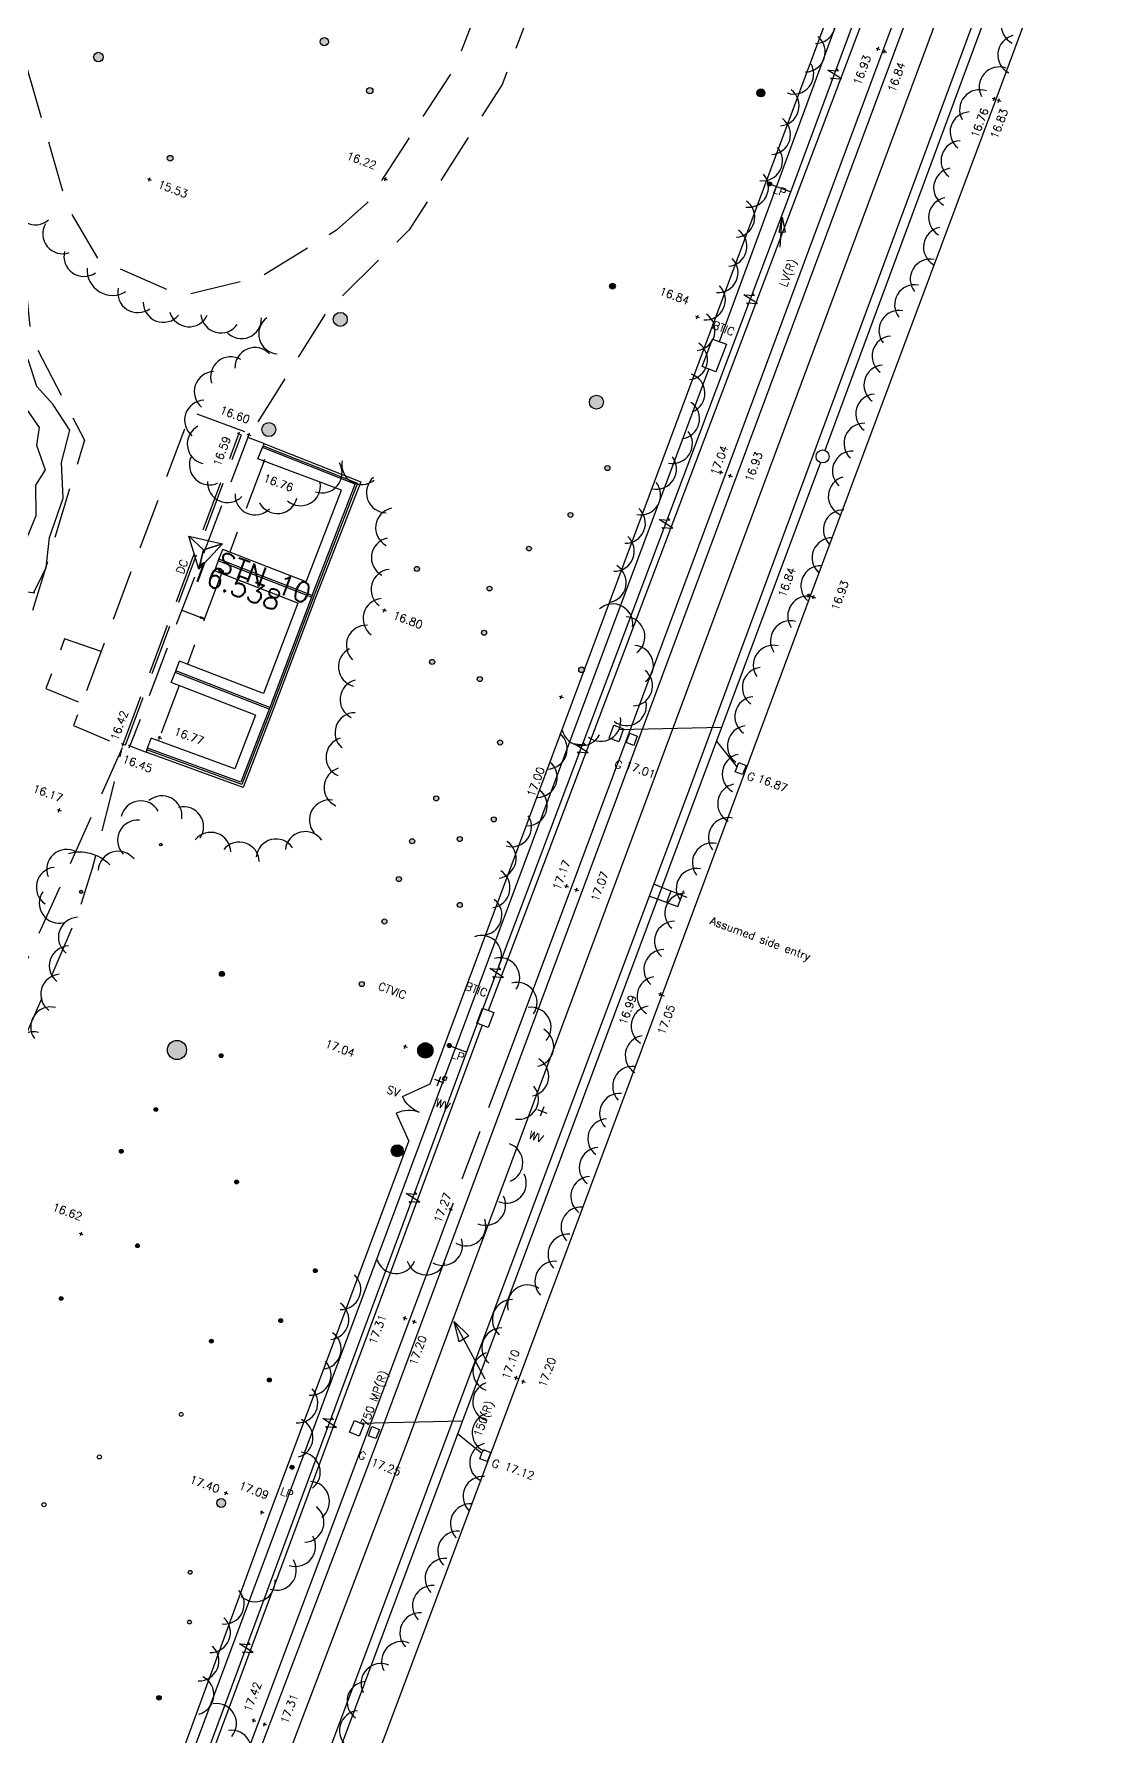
# Model space of a CAD drawing. Header units: millimetres. Extents: x 521005098 to 522149999836, y 174611071 to 175300000107.
# Drawn here: x 521470416 to 521523933, y 174697745 to 174782882 of the extents above; entities that cross this region are included whole.
import ezdxf

# ---------------------------------------------------------------- set-up
doc = ezdxf.new("R2010")
doc.units = ezdxf.units.MM
doc.header["$LTSCALE"] = 200
doc.linetypes.add('survey-A$0$DASHED', pattern=[19.05, 12.7, -6.35])
for name, color, linetype in [('0-35TEXT', 3, 'Continuous'), ('survey-A$0$BOUNDARY', 8, 'Continuous'), ('survey-A$0$BT', 8, 'Continuous'), ('survey-A$0$CATV', 8, 'Continuous'), ('survey-A$0$CONTROL', 8, 'Continuous'), ('survey-A$0$DETAIL', 8, 'Continuous'), ('survey-A$0$ELEC', 8, 'Continuous'), ('survey-A$0$FOUL', 8, 'Continuous'), ('survey-A$0$GAS', 8, 'Continuous'), ('survey-A$0$LEVEL', 8, 'Continuous'), ('survey-A$0$ROAD', 8, 'Continuous'), ('survey-A$0$SERVICE', 8, 'Continuous'), ('survey-A$0$STORM', 8, 'Continuous'), ('survey-A$0$TEXT_SERVICE', 8, 'Continuous'), ('survey-A$0$VEGETATION', 8, 'Continuous')]:
    doc.layers.add(name, color=color, linetype=linetype)
doc.styles.add('survey-A$0$ROMANS', font='Romans.shx')

# ---------------------------------------------------------------- blocks, each defined once
blk = doc.blocks.new('survey-A')
at = {"layer": 'survey-A$0$SERVICE', "linetype": 'Continuous'}
h = blk.add_hatch(color=256, dxfattribs=at)
edge = h.paths.add_edge_path()
edge.add_arc((521507211, 174775390), 100, -20.42304, 339.57696)
h = blk.add_hatch(color=256, dxfattribs=at)
edge = h.paths.add_edge_path()
edge.add_arc((521491188, 174732314), 100, -20.42304, 339.57696)
h = blk.add_hatch(color=256, dxfattribs=at)
edge = h.paths.add_edge_path()
edge.add_arc((521483324, 174711230), 100, -20.42304, 339.57696)
at = {"layer": 'survey-A$0$VEGETATION', "linetype": 'Continuous'}
h = blk.add_hatch(color=256, dxfattribs=at)
edge = h.paths.add_edge_path()
edge.add_arc((521477223, 174776672), 143, -20.42304, 339.57696)
edge = h.paths.add_edge_path()
edge.add_arc((521472181, 174790290), 525, -20.42304, 339.57696)
edge = h.paths.add_edge_path()
edge.add_arc((521473186, 174797619), 191, -20.42304, 339.57696)
h = blk.add_hatch(color=256, dxfattribs=at)
edge = h.paths.add_edge_path()
edge.add_arc((521473636, 174781731), 239, -20.42304, 339.57696)
edge = h.paths.add_edge_path()
edge.add_arc((521476106, 174786605), 191, -20.42304, 339.57696)
edge = h.paths.add_edge_path()
edge.add_arc((521483617, 174787833), 175, -20.42304, 339.57696)
edge = h.paths.add_edge_path()
edge.add_arc((521486463, 174785333), 143, -20.42304, 339.57696)
edge = h.paths.add_edge_path()
edge.add_arc((521484936, 174782500), 207, -20.42304, 339.57696)
edge = h.paths.add_edge_path()
edge.add_arc((521487211, 174780055), 159, -20.42304, 339.57696)
edge = h.paths.add_edge_path()
edge.add_arc((521490384, 174783638), 95.5, -20.42304, 339.57696)
h = blk.add_hatch(color=256, dxfattribs=at)
edge = h.paths.add_edge_path()
edge.add_arc((521506775, 174779937), 200, -20.42304, 339.57696)
h = blk.add_hatch(color=256, dxfattribs=at)
edge = h.paths.add_edge_path()
edge.add_arc((521499349, 174770276), 143, -20.42304, 339.57696)
h = blk.add_hatch(color=256, dxfattribs=at)
edge = h.paths.add_edge_path()
edge.add_arc((521498545, 174764476), 350, -20.42304, 339.57696)
edge = h.paths.add_edge_path()
edge.add_arc((521485736, 174768619), 350, -20.42304, 339.57696)
edge = h.paths.add_edge_path()
edge.add_arc((521482158, 174763107), 350, -20.42304, 339.57696)
h = blk.add_hatch(color=256, dxfattribs=at)
edge = h.paths.add_edge_path()
edge.add_arc((521493199, 174755158), 120, -20.42304, 339.57696)
edge = h.paths.add_edge_path()
edge.add_arc((521495172, 174757158), 120, -20.42304, 339.57696)
edge = h.paths.add_edge_path()
edge.add_arc((521497250, 174758839), 120, -20.42304, 339.57696)
edge = h.paths.add_edge_path()
edge.add_arc((521499094, 174761185), 127, -20.42304, 339.57696)
h = blk.add_hatch(color=256, dxfattribs=at)
edge = h.paths.add_edge_path()
edge.add_arc((521490328, 174751492), 127, -20.42304, 339.57696)
edge = h.paths.add_edge_path()
edge.add_arc((521492928, 174752952), 127, -20.42304, 339.57696)
edge = h.paths.add_edge_path()
edge.add_arc((521489567, 174756142), 127, -20.42304, 339.57696)
h = blk.add_hatch(color=256, dxfattribs=at)
edge = h.paths.add_edge_path()
edge.add_arc((521497801, 174751098), 143, -20.42304, 339.57696)
edge = h.paths.add_edge_path()
edge.add_arc((521492714, 174750634), 127, -20.42304, 339.57696)
h = blk.add_hatch(color=256, dxfattribs=at)
edge = h.paths.add_edge_path()
edge.add_arc((521486808, 174735383), 127, -20.42304, 339.57696)
edge = h.paths.add_edge_path()
edge.add_arc((521487938, 174738515), 127, -20.42304, 339.57696)
edge = h.paths.add_edge_path()
edge.add_arc((521490532, 174744670), 127, -20.42304, 339.57696)
edge = h.paths.add_edge_path()
edge.add_arc((521491706, 174742636), 127, -20.42304, 339.57696)
edge = h.paths.add_edge_path()
edge.add_arc((521493412, 174743619), 127, -20.42304, 339.57696)
edge = h.paths.add_edge_path()
edge.add_arc((521491708, 174739343), 127, -20.42304, 339.57696)
edge = h.paths.add_edge_path()
edge.add_arc((521493727, 174747464), 127, -20.42304, 339.57696)
h = blk.add_hatch(color=256, dxfattribs=at)
edge = h.paths.add_edge_path()
edge.add_arc((521488667, 174740638), 127, -20.42304, 339.57696)
edge = h.paths.add_edge_path()
edge.add_arc((521489331, 174742524), 127, -20.42304, 339.57696)
h = blk.add_hatch(color=256, dxfattribs=at)
edge = h.paths.add_edge_path()
edge.add_arc((521472775, 174739997), 79.6, -20.42304, 339.57696)
edge = h.paths.add_edge_path()
edge.add_arc((521476755, 174742360), 63.7, -20.42304, 339.57696)
h = blk.add_hatch(color=256, dxfattribs=at)
edge = h.paths.add_edge_path()
edge.add_arc((521479812, 174735894), 127, -20.42304, 339.57696)
h = blk.add_hatch(color=256, dxfattribs=at)
edge = h.paths.add_edge_path()
edge.add_arc((521477566, 174732090), 477, -20.42304, 339.57696)
h = blk.add_hatch(color=256, dxfattribs=at)
edge = h.paths.add_edge_path()
edge.add_arc((521489987, 174732068), 382, -20.42304, 339.57696)
h = blk.add_hatch(color=256, dxfattribs=at)
edge = h.paths.add_edge_path()
edge.add_arc((521479773, 174731806), 95.5, -20.42304, 339.57696)
h = blk.add_hatch(color=256, dxfattribs=at)
edge = h.paths.add_edge_path()
edge.add_arc((521476509, 174729116), 95.5, -20.42304, 339.57696)
h = blk.add_hatch(color=256, dxfattribs=at)
edge = h.paths.add_edge_path()
edge.add_arc((521488586, 174727050), 300, -20.42304, 339.57696)
h = blk.add_hatch(color=256, dxfattribs=at)
edge = h.paths.add_edge_path()
edge.add_arc((521474781, 174727026), 95.5, -20.42304, 339.57696)
h = blk.add_hatch(color=256, dxfattribs=at)
edge = h.paths.add_edge_path()
edge.add_arc((521480548, 174725491), 95.5, -20.42304, 339.57696)
h = blk.add_hatch(color=256, dxfattribs=at)
edge = h.paths.add_edge_path()
edge.add_arc((521475591, 174722303), 95.5, -20.42304, 339.57696)
h = blk.add_hatch(color=256, dxfattribs=at)
edge = h.paths.add_edge_path()
edge.add_arc((521484485, 174721055), 95.5, -20.42304, 339.57696)
h = blk.add_hatch(color=256, dxfattribs=at)
edge = h.paths.add_edge_path()
edge.add_arc((521471774, 174719664), 95.5, -20.42304, 339.57696)
h = blk.add_hatch(color=256, dxfattribs=at)
edge = h.paths.add_edge_path()
edge.add_arc((521482755, 174718560), 95.5, -20.42304, 339.57696)
h = blk.add_hatch(color=256, dxfattribs=at)
edge = h.paths.add_edge_path()
edge.add_arc((521479287, 174717534), 95.5, -20.42304, 339.57696)
h = blk.add_hatch(color=256, dxfattribs=at)
edge = h.paths.add_edge_path()
edge.add_arc((521482185, 174715590), 95.5, -20.42304, 339.57696)
h = blk.add_hatch(color=256, dxfattribs=at)
edge = h.paths.add_edge_path()
edge.add_arc((521465102, 174703499), 446, -20.42304, 339.57696)
edge = h.paths.add_edge_path()
edge.add_arc((521478193, 174703490), 95.5, -20.42304, 339.57696)
edge = h.paths.add_edge_path()
edge.add_arc((521478227, 174705977), 95.5, -20.42304, 339.57696)
edge = h.paths.add_edge_path()
edge.add_arc((521479777, 174709438), 223, -20.42304, 339.57696)
edge = h.paths.add_edge_path()
edge.add_arc((521468838, 174713016), 95.5, -20.42304, 339.57696)
edge = h.paths.add_edge_path()
edge.add_arc((521466948, 174708161), 95.5, -20.42304, 339.57696)
h = blk.add_hatch(color=256, dxfattribs=at)
edge = h.paths.add_edge_path()
edge.add_arc((521476667, 174699698), 111, -20.42304, 339.57696)
at = {"layer": 'survey-A$0$BOUNDARY', "linetype": 'Continuous'}
for p, q in [((521502524, 174763367), (521522050, 174815873)), ((521490236, 174730396), (521502524, 174763367)), ((521482226, 174708969), (521489168, 174727539)), ((521474650, 174688309), (521482226, 174708969))]:
    blk.add_line(p, q, dxfattribs=at)
at = {"layer": 'survey-A$0$BOUNDARY', "linetype": 'Continuous', "flags": 128}
for points in [[(521489702, 174728968, -0.198912), (521488848, 174729764), (521490236, 174730396)], [(521489702, 174728968, 0.198912), (521488535, 174728927), (521489168, 174727539)]]:
    blk.add_lwpolyline(points, format="xyb", dxfattribs=at)
at = {"layer": 'survey-A$0$BT', "linetype": 'Continuous', "flags": 128}
for points in [[(521504702, 174767504), (521516967, 174800825)], [(521462409, 174654273), (521504176, 174766131)]]:
    blk.add_lwpolyline(points, dxfattribs=at)
at = {"layer": 'survey-A$0$CATV', "linetype": 'Continuous', "flags": 128}
for points in [[(521493147, 174734064), (521518385, 174800816), (521564900, 174926306), (521599833, 175020691)], [(521492829, 174733329), (521451183, 174621134)]]:
    blk.add_lwpolyline(points, dxfattribs=at)
at = {"layer": 'survey-A$0$CONTROL', "linetype": 'Continuous'}
for p, q in [((521478156, 174757783), (521478889, 174757103)), ((521478667, 174756128), (521478156, 174757783)), ((521478156, 174757783), (521479845, 174757398)), ((521478889, 174757103), (521478156, 174757783)), ((521479845, 174757398), (521478667, 174756128)), ((521478889, 174757103), (521478667, 174756128)), ((521478667, 174756128), (521478889, 174757103)), ((521479845, 174757398), (521478889, 174757103)), ((521478889, 174757103), (521479845, 174757398))]:
    blk.add_line(p, q, dxfattribs=at)
at = {"layer": 'survey-A$0$DETAIL', "linetype": 'survey-A$0$DASHED'}
for p, q in [((521481914, 174762410), (521481110, 174762718)), ((521481921, 174761540), (521480201, 174756984)), ((521479794, 174755908), (521478086, 174751384)), ((521477680, 174750308), (521476637, 174747548))]:
    blk.add_line(p, q, dxfattribs=at)
at = {"layer": 'survey-A$0$DETAIL', "linetype": 'Continuous'}
for p, q in [((521481914, 174762410), (521481870, 174762299)), ((521479667, 174756623), (521479859, 174757117)), ((521484021, 174755500), (521479859, 174757117)), ((521479634, 174756539), (521479442, 174756045)), ((521479667, 174756623), (521479634, 174756539)), ((521484291, 174754731), (521479634, 174756539)), ((521484323, 174754814), (521479667, 174756623)), ((521483610, 174754427), (521479442, 174756045)), ((521484323, 174754814), (521482202, 174749217)), ((521483610, 174754427), (521481896, 174749905)), ((521477500, 174751043), (521477692, 174751537)), ((521481896, 174749905), (521477692, 174751537)), ((521477276, 174750465), (521477468, 174750959)), ((521481485, 174748831), (521477276, 174750465)), ((521477500, 174751043), (521477468, 174750959)), ((521482170, 174749133), (521477468, 174750959)), ((521482202, 174749217), (521477500, 174751043)), ((521481485, 174748831), (521480452, 174746153)), ((521482202, 174749217), (521480759, 174745476)), ((521476065, 174747097), (521476024, 174746985)), ((521476065, 174747097), (521476096, 174747182)), ((521476096, 174747182), (521476278, 174747680)), ((521480759, 174745476), (521476096, 174747182)), ((521480452, 174746153), (521476278, 174747680))]:
    blk.add_line(p, q, dxfattribs=at)
at = {"layer": 'survey-A$0$DETAIL', "linetype": 'survey-A$0$DASHED', "flags": 128}
for points in [[(521548310, 174929561), (521548093, 174924449), (521543653, 174912534), (521534048, 174891798), (521531638, 174884495), (521528218, 174873551), (521525568, 174860974), (521521672, 174848263), (521517799, 174839095), (521508384, 174821570), (521502054, 174808425), (521499602, 174802472), (521491490, 174781256), (521487079, 174774452), (521485541, 174773073), (521481786, 174770754), (521477816, 174769783), (521473658, 174771591), (521472071, 174774298), (521470015, 174781380), (521468804, 174793858), (521468169, 174803444), (521467858, 174805861), (521466484, 174814106), (521464464, 174819609), (521458998, 174827101), (521449949, 174833959), (521445941, 174843277), (521450372, 174860554)], [(521552441, 174929419), (521550688, 174924606), (521549776, 174920947), (521546277, 174911557), (521536589, 174890621), (521534024, 174883749), (521530604, 174872805), (521528014, 174860459), (521524063, 174847530), (521520001, 174837912), (521510586, 174820387), (521504307, 174807340), (521501937, 174801579), (521493825, 174780363), (521489177, 174773092), (521485076, 174769035), (521481074, 174762616)], [(521447951, 174861175), (521443308, 174843072), (521447913, 174832366), (521457488, 174825109), (521462426, 174818160), (521464018, 174813695), (521465392, 174805450), (521465674, 174803279), (521466315, 174793617), (521467614, 174780684), (521469670, 174773601), (521470249, 174767739), (521472944, 174762585), (521470071, 174753193), (521470061, 174748387), (521469385, 174742677), (521460221, 174724192)], [(521480954, 174762988), (521478264, 174764003), (521472390, 174748310), (521474853, 174747276)], [(521481161, 174762850), (521475212, 174747292), (521476024, 174746985)], [(521473777, 174752016), (521471946, 174752651), (521471011, 174750160), (521472806, 174749423)], [(521474824, 174747189), (521463779, 174722594), (521453413, 174696781), (521445106, 174672362), (521442396, 174661510)], [(521475646, 174691023), (521469656, 174693676), (521466080, 174695347), (521464579, 174695414), (521462892, 174693926), (521461550, 174691529), (521459349, 174689943), (521456561, 174689960), (521454859, 174691120), (521460317, 174702775), (521465811, 174723126), (521472597, 174738824), (521473348, 174741183), (521474209, 174744546), (521474824, 174747189)]]:
    blk.add_lwpolyline(points, dxfattribs=at)
at = {"layer": 'survey-A$0$DETAIL', "linetype": 'Continuous', "flags": 128}
for points in [[(521481914, 174762410), (521486755, 174760498), (521484519, 174754739), (521482398, 174749142), (521480880, 174745208), (521476024, 174746985)], [(521481870, 174762299), (521486600, 174760430), (521484407, 174754782), (521482286, 174749185), (521480811, 174745361), (521476065, 174747097)], [(521484021, 174755500), (521485799, 174760080), (521481609, 174761638), (521481837, 174762215)], [(521485799, 174760080), (521485799, 174760080), (521481609, 174761638), (521481837, 174762215)], [(521484323, 174754815), (521486484, 174760380), (521481837, 174762215), (521481870, 174762299)]]:
    blk.add_lwpolyline(points, dxfattribs=at)
at = {"layer": 'survey-A$0$DETAIL', "flags": 128}
for points in [[(521477805, 174754074), (521478940, 174753646)], [(521478727, 174753705), (521478732, 174753694)], [(521478732, 174753718), (521478744, 174753691)], [(521478737, 174753731), (521478757, 174753688)], [(521478742, 174753744), (521478769, 174753685)], [(521478751, 174753748), (521478781, 174753682)], [(521478766, 174753741), (521478793, 174753680)], [(521478780, 174753733), (521478806, 174753677)], [(521478795, 174753725), (521478818, 174753674)], [(521478809, 174753717), (521478830, 174753671)], [(521478824, 174753709), (521478842, 174753668)], [(521478838, 174753701), (521478855, 174753666)], [(521478853, 174753693), (521478867, 174753663)], [(521478868, 174753685), (521478879, 174753660)], [(521478882, 174753678), (521478891, 174753657)], [(521478897, 174753670), (521478904, 174753654)], [(521478911, 174753662), (521478916, 174753652)]]:
    blk.add_lwpolyline(points, dxfattribs=at)
blk.add_lwpolyline([(521478940, 174753646), (521478745, 174753752), (521478724, 174753695)], close=True, dxfattribs=at)
at = {"layer": 'survey-A$0$DETAIL', "linetype": 'Continuous'}
for centre, radius in [((521477772, 174713870), 95.5), ((521473686, 174711745), 100), ((521470910, 174709355), 100)]:
    blk.add_circle(centre, radius, dxfattribs=at)
at = {"layer": 'survey-A$0$ELEC'}
for p, q in [((521510805, 174780647), (521510116, 174781084)), ((521510116, 174781084), (521510659, 174781046)), ((521510659, 174781046), (521510568, 174781145)), ((521510262, 174780685), (521510805, 174780647)), ((521510352, 174780586), (521510262, 174780685)), ((521506459, 174769805), (521506369, 174769904)), ((521506602, 174769404), (521505916, 174769846)), ((521505916, 174769846), (521506459, 174769805)), ((521506060, 174769446), (521506602, 174769404)), ((521506150, 174769346), (521506060, 174769446)), ((521502369, 174758176), (521501683, 174758617)), ((521501683, 174758617), (521502225, 174758576)), ((521501826, 174758217), (521502369, 174758176)), ((521501916, 174758117), (521501826, 174758217)), ((521502225, 174758576), (521502135, 174758676)), ((521498135, 174746948), (521497449, 174747389)), ((521497449, 174747389), (521497992, 174747348)), ((521497593, 174746989), (521498135, 174746948)), ((521497683, 174746889), (521497593, 174746989)), ((521497992, 174747348), (521497902, 174747447)), ((521493902, 174735719), (521493216, 174736160)), ((521493216, 174736160), (521493758, 174736119)), ((521493758, 174736119), (521493668, 174736219)), ((521493359, 174735760), (521493902, 174735719)), ((521493449, 174735660), (521493359, 174735760)), ((521489717, 174724475), (521489028, 174724912)), ((521489028, 174724912), (521489571, 174724874)), ((521489571, 174724874), (521489481, 174724974)), ((521489174, 174724513), (521489717, 174724475)), ((521489265, 174724414), (521489174, 174724513)), ((521485401, 174713622), (521485311, 174713721)), ((521485547, 174713223), (521484859, 174713660)), ((521484859, 174713660), (521485401, 174713622)), ((521485005, 174713261), (521485547, 174713223)), ((521485095, 174713161), (521485005, 174713261)), ((521481378, 174701970), (521480689, 174702408)), ((521480689, 174702408), (521481232, 174702370)), ((521480835, 174702008), (521481378, 174701970)), ((521480925, 174701909), (521480835, 174702008)), ((521481232, 174702370), (521481141, 174702469))]:
    blk.add_line(p, q, dxfattribs=at)
at = {"layer": 'survey-A$0$ELEC', "linetype": 'Continuous', "flags": 128}
for points in [[(521453938, 174630117), (521462845, 174653514), (521472660, 174679604), (521492455, 174733024), (521508326, 174775119), (521529431, 174832060), (521564628, 174926839)], [(521507211, 174775390), (521508277, 174774989)], [(521507739, 174772225), (521507838, 174773720), (521507987, 174772980), (521507686, 174772962), (521507838, 174773720)], [(521491188, 174732314), (521492071, 174731987)]]:
    blk.add_lwpolyline(points, dxfattribs=at)
at = {"layer": 'survey-A$0$FOUL', "linetype": 'Continuous', "flags": 128}
for points in [[(521456001, 174619261), (521503177, 174745085), (521547339, 174864293)], [(521502265, 174740032), (521501410, 174740372)], [(521502056, 174739470), (521501190, 174739788)]]:
    blk.add_lwpolyline(points, dxfattribs=at)
at = {"layer": 'survey-A$0$GAS', "linetype": 'Continuous', "flags": 128}
for points in [[(521452776, 174620443), (521465925, 174655615), (521487845, 174713206), (521515171, 174786610), (521539921, 174853279), (521583152, 174969608), (521602539, 175021131)], [(521454085, 174619874), (521467234, 174655046), (521489153, 174712637), (521516479, 174786041), (521541230, 174852709), (521584460, 174969039), (521603847, 175020561)], [(521492989, 174715640), (521491434, 174718519), (521492166, 174717794), (521491676, 174717497), (521491434, 174718519)]]:
    blk.add_lwpolyline(points, dxfattribs=at)
at = {"layer": 'survey-A$0$LEVEL', "flags": 128}
for points in [[(521512538, 174782185), (521512726, 174782115)], [(521512597, 174782056), (521512667, 174782243)], [(521512864, 174782049), (521513052, 174781979)], [(521512923, 174781920), (521512993, 174782108)], [(521518349, 174779681), (521518537, 174779611)], [(521518408, 174779553), (521518478, 174779740)], [(521518584, 174779594), (521518771, 174779524)], [(521518643, 174779465), (521518712, 174779653)], [(521476091, 174775655), (521476278, 174775585)], [(521476150, 174775526), (521476219, 174775714)], [(521487898, 174775670), (521488085, 174775600)], [(521487957, 174775542), (521488027, 174775729)], [(521503498, 174768774), (521503686, 174768704)], [(521503557, 174768645), (521503627, 174768832)], [(521480570, 174762929), (521480757, 174762859)], [(521480629, 174762800), (521480698, 174762987)], [(521481067, 174762885), (521481255, 174762816)], [(521481126, 174762757), (521481196, 174762944)], [(521481827, 174761574), (521482015, 174761505)], [(521481886, 174761446), (521481956, 174761633)], [(521504676, 174761011), (521504863, 174760941)], [(521504735, 174760882), (521504804, 174761070)], [(521505144, 174760836), (521505332, 174760767)], [(521505203, 174760708), (521505273, 174760895)], [(521509078, 174754857), (521509265, 174754788)], [(521509136, 174754729), (521509206, 174754916)], [(521509312, 174754770), (521509499, 174754700)], [(521509371, 174754641), (521509441, 174754829)], [(521487842, 174754108), (521488030, 174754038)], [(521487901, 174753979), (521487971, 174754167)], [(521496688, 174749778), (521496875, 174749709)], [(521496747, 174749650), (521496816, 174749837)], [(521476602, 174747738), (521476790, 174747669)], [(521476661, 174747610), (521476731, 174747797)], [(521474776, 174747416), (521474963, 174747346)], [(521474834, 174747287), (521474904, 174747475)], [(521475119, 174747327), (521475306, 174747257)], [(521475177, 174747199), (521475247, 174747386)], [(521471578, 174744113), (521471766, 174744043)], [(521471637, 174743984), (521471707, 174744172)], [(521496957, 174740320), (521497144, 174740250)], [(521497015, 174740191), (521497085, 174740379)], [(521497455, 174740137), (521497643, 174740067)], [(521497514, 174740008), (521497584, 174740195)], [(521501712, 174734793), (521501782, 174734980)], [(521501653, 174734922), (521501840, 174734852)], [(521501739, 174734867), (521501927, 174734797)], [(521501798, 174734738), (521501868, 174734926)], [(521488893, 174732298), (521489080, 174732228)], [(521488951, 174732170), (521489021, 174732357)], [(521491166, 174724170), (521491354, 174724100)], [(521491225, 174724042), (521491295, 174724229)], [(521472676, 174722938), (521472863, 174722869)], [(521472735, 174722810), (521472804, 174722997)], [(521488867, 174718716), (521489055, 174718646)], [(521488926, 174718587), (521488996, 174718774)], [(521489336, 174718541), (521489523, 174718471)], [(521489394, 174718412), (521489464, 174718600)], [(521494438, 174715735), (521494626, 174715666)], [(521494497, 174715607), (521494567, 174715794)], [(521494794, 174715552), (521494981, 174715482)], [(521494853, 174715423), (521494922, 174715611)], [(521479923, 174709977), (521480111, 174709907)], [(521479982, 174709848), (521480052, 174710036)], [(521481719, 174709014), (521481907, 174708944)], [(521481778, 174708885), (521481848, 174709073)], [(521481312, 174698612), (521481500, 174698542)], [(521481371, 174698483), (521481441, 174698671)], [(521481856, 174698414), (521482043, 174698344)], [(521481914, 174698286), (521481984, 174698473)]]:
    blk.add_lwpolyline(points, dxfattribs=at)
at = {"layer": 'survey-A$0$ROAD', "linetype": 'survey-A$0$DASHED'}
blk.add_line((521494041, 174731578), (521491260, 174724135), dxfattribs=at)
at = {"layer": 'survey-A$0$ROAD', "linetype": 'Continuous', "flags": 128}
for points in [[(521458998, 174620502), (521464340, 174634734), (521471544, 174653904), (521479106, 174674151), (521487335, 174696089), (521494653, 174715604), (521501833, 174734832), (521509255, 174754796), (521518545, 174779629), (521526408, 174800872), (521534508, 174822705), (521542914, 174845337), (521550827, 174866666), (521557707, 174885238), (521566401, 174908601), (521582455, 174951875), (521598951, 174996298), (521607513, 175019357)], [(521566461, 174926237), (521560979, 174911451), (521552982, 174889868), (521544842, 174867963), (521536598, 174846003), (521528514, 174824096), (521520760, 174803218), (521512866, 174782062), (521505004, 174760889), (521497285, 174740198), (521494041, 174731578)], [(521491260, 174724135), (521489195, 174718593), (521481640, 174698490), (521473960, 174678035), (521466259, 174657451), (521459876, 174640511)]]:
    blk.add_lwpolyline(points, dxfattribs=at)
at = {"layer": 'survey-A$0$SERVICE', "linetype": 'survey-A$0$DASHED'}
for p, q in [((521474869, 174747381), (521480663, 174762894)), ((521474991, 174747336), (521480785, 174762848))]:
    blk.add_line(p, q, dxfattribs=at)
at = {"layer": 'survey-A$0$SERVICE'}
for p, q in [((521502593, 174739910), (521503062, 174739735)), ((521502741, 174739588), (521502915, 174740057)), ((521490588, 174730303), (521490762, 174730772)), ((521490441, 174730625), (521490910, 174730450)), ((521495602, 174729113), (521496071, 174728938)), ((521495749, 174728791), (521495924, 174729260))]:
    blk.add_line(p, q, dxfattribs=at)
at = {"layer": 'survey-A$0$SERVICE', "linetype": 'Continuous', "flags": 128}
for points in [[(521503831, 174766263), (521504356, 174767636), (521505047, 174767372), (521504522, 174765999)], [(521499422, 174748326), (521499908, 174748143), (521499665, 174747498), (521499179, 174747681)], [(521500409, 174747320), (521500037, 174747467), (521500217, 174747922), (521500589, 174747776)], [(521505854, 174745856), (521505481, 174746003), (521505661, 174746459), (521506033, 174746312)], [(521502828, 174739823), (521502265, 174740032), (521502056, 174739470), (521502618, 174739260)], [(521492853, 174734177), (521493413, 174733962), (521493126, 174733215), (521492566, 174733430)], [(521490914, 174730784), (521491064, 174730728), (521490994, 174730541), (521490844, 174730597)], [(521486440, 174713571), (521486920, 174713372), (521486676, 174712781), (521486195, 174712980)], [(521487512, 174712659), (521487140, 174712805), (521487320, 174713261), (521487692, 174713115)], [(521493081, 174711509), (521492708, 174711656), (521492888, 174712112), (521493260, 174711965)]]:
    blk.add_lwpolyline(points, close=True, dxfattribs=at)
at = {"layer": 'survey-A$0$SERVICE', "linetype": 'Continuous'}
for centre, radius in [((521507211, 174775390), 100), ((521509860, 174761762), 325), ((521491188, 174732314), 100), ((521483324, 174711230), 100)]:
    blk.add_circle(centre, radius, dxfattribs=at)
at = {"layer": 'survey-A$0$STORM', "linetype": 'Continuous', "flags": 128}
for points in [[(521574185, 174935422), (521509973, 174762067)], [(521509746, 174761458), (521456540, 174619114)], [(521499673, 174748105), (521504801, 174748228)], [(521505578, 174746248), (521504549, 174747552)], [(521486712, 174713433), (521491841, 174713556)], [(521492814, 174711923), (521491593, 174712893)]]:
    blk.add_lwpolyline(points, dxfattribs=at)
at = {"layer": 'survey-A$0$VEGETATION', "linetype": 'Continuous', "flags": 128}
for points in [[(521470407, 174754961), (521471018, 174756207), (521471187, 174757716), (521471867, 174759673), (521471797, 174761468), (521472203, 174763085), (521471359, 174764382), (521470559, 174765269), (521470124, 174766610)], [(521470039, 174764136), (521470677, 174763211), (521470544, 174762327), (521470968, 174761089), (521470490, 174760333), (521470510, 174758803), (521470049, 174757697)], [(521469840, 174755024), (521470458, 174754953)]]:
    blk.add_lwpolyline(points, dxfattribs=at)
at = {"layer": 'survey-A$0$VEGETATION', "linetype": 'Continuous'}
for centre, radius in [((521484936, 174782500), 207), ((521473636, 174781731), 239), ((521487211, 174780055), 159), ((521506775, 174779937), 200), ((521477223, 174776672), 143), ((521499349, 174770276), 143), ((521485736, 174768619), 350), ((521498545, 174764476), 350), ((521482158, 174763107), 350), ((521499094, 174761185), 127), ((521497250, 174758839), 120), ((521495172, 174757158), 120), ((521489567, 174756142), 127), ((521493199, 174755158), 120), ((521492928, 174752952), 127), ((521490328, 174751492), 127), ((521497801, 174751098), 143), ((521492714, 174750634), 127), ((521493727, 174747464), 127), ((521490532, 174744670), 127), ((521493412, 174743619), 127), ((521489331, 174742524), 127), ((521491706, 174742636), 127), ((521476755, 174742360), 63.7), ((521472775, 174739997), 79.6), ((521488667, 174740638), 127), ((521491708, 174739343), 127), ((521487938, 174738515), 127), ((521479812, 174735894), 127), ((521486808, 174735383), 127), ((521477566, 174732090), 477), ((521489987, 174732068), 382), ((521479773, 174731806), 95.5), ((521476509, 174729116), 95.5), ((521488586, 174727050), 300), ((521474781, 174727026), 95.5), ((521480548, 174725491), 95.5), ((521475591, 174722303), 95.5), ((521484485, 174721055), 95.5), ((521471774, 174719664), 95.5), ((521482755, 174718560), 95.5), ((521479287, 174717534), 95.5), ((521482185, 174715590), 95.5), ((521479777, 174709438), 223), ((521478227, 174705977), 95.5), ((521478193, 174703490), 95.5), ((521476667, 174699698), 111)]:
    blk.add_circle(centre, radius, dxfattribs=at)
for centre, radius, start, end in [((521509488, 174783404), 1000, 270.91652, 50.18825), ((521519791, 174783328), 1000, 103.98551, 243.25724), ((521508988, 174781986), 1000, 270.91652, 50.18825), ((521519624, 174781834), 1000, 103.98551, 243.25724), ((521508416, 174780881), 1000, 250.64026, 29.91199), ((521518691, 174780239), 1000, 69.64726, 208.91899), ((521507684, 174779295), 1000, 273.75746, 53.02919), ((521517710, 174779099), 1000, 69.64726, 208.91899), ((521507254, 174777854), 1000, 273.75746, 53.02919), ((521517237, 174777987), 1000, 92.90383, 232.17555), ((521516786, 174776553), 1000, 92.90383, 232.17555), ((521506861, 174776545), 1000, 262.12115, 41.39288), ((521506149, 174775220), 1000, 262.12115, 41.39288), ((521516414, 174775192), 1000, 100.60564, 239.87737), ((521470481, 174774345), 1000, 171.55317, 310.8249), ((521505464, 174773719), 1000, 275.23438, 54.50611), ((521516159, 174773710), 1000, 100.60564, 239.87737), ((521471849, 174772898), 1000, 149.79613, 289.06786), ((521505072, 174772267), 1000, 275.23438, 54.50611), ((521515904, 174772228), 1000, 100.60564, 239.87737), ((521472911, 174771762), 1000, 165.68597, 304.9577), ((521504628, 174770956), 1000, 265.45378, 44.72551), ((521515243, 174770628), 1000, 78.98056, 218.25229), ((521474348, 174771099), 1282, 176.27199, 301.28591), ((521475604, 174769954), 1000, 167.41964, 306.69137), ((521503995, 174769592), 1000, 265.45378, 44.72551), ((521514460, 174769344), 1000, 78.98056, 218.25229), ((521476877, 174769473), 1000, 179.9411, 319.21283), ((521513677, 174768060), 1000, 78.98056, 218.25229), ((521478172, 174769248), 1000, 195.57433, 334.84606), ((521479761, 174768938), 1000, 185.79361, 325.06535), ((521480789, 174768656), 1000, 222.63314, 1.90487), ((521482653, 174767889), 1000, 126.82766, 266.09939), ((521503475, 174768055), 1000, 276.06026, 55.33199), ((521503103, 174766598), 1000, 276.06026, 55.33199), ((521513335, 174766785), 1000, 94.64261, 233.91434), ((521480247, 174765744), 1000, 59.34669, 198.61843), ((521481465, 174766212), 1000, 43.07612, 182.34785), ((521479429, 174765004), 1000, 91.67649, 230.94822), ((521502977, 174764923), 1000, 292.20232, 71.47405), ((521512927, 174765337), 1000, 94.64261, 233.91434), ((521512520, 174763889), 1000, 94.64261, 233.91434), ((521478945, 174763574), 1000, 91.67649, 230.94822), ((521502707, 174763646), 1000, 276.01718, 55.28891), ((521479080, 174762387), 1000, 117.65488, 256.92661), ((521511928, 174762421), 1000, 87.81872, 227.09045), ((521502348, 174762407), 1000, 258.39969, 37.67142), ((521479183, 174761342), 1000, 156.20437, 295.4761), ((521484822, 174760946), 1000, 250.49014, 29.76188), ((521486805, 174761359), 1000, 169.062, 308.33374), ((521501552, 174761131), 1000, 258.39969, 37.67142), ((521511351, 174761032), 1000, 87.81872, 227.09045), ((521480090, 174760453), 1000, 176.47497, 315.7467), ((521488042, 174759951), 1000, 130.19456, 269.46629), ((521511143, 174759772), 1000, 105.89566, 245.16739), ((521481470, 174759842), 1000, 176.47497, 315.7467), ((521482590, 174759909), 1000, 207.27682, 346.54855), ((521483747, 174760302), 1000, 229.49788, 8.76961), ((521500758, 174759843), 1000, 259.18763, 38.45936), ((521488503, 174758199), 1000, 102.28746, 241.55919), ((521499995, 174758424), 1000, 268.66733, 47.93907), ((521510897, 174758093), 1000, 88.41265, 227.68438), ((521488290, 174756704), 1000, 102.28746, 241.55919), ((521499439, 174757026), 1000, 268.66733, 47.93907), ((521510335, 174756698), 1000, 88.41265, 227.68438), ((521499038, 174755456), 1000, 278.98595, 58.25768), ((521509773, 174755303), 1000, 88.41265, 227.68438), ((521488271, 174755117), 1000, 94.98659, 234.25832), ((521487870, 174753661), 1000, 94.98659, 234.25832), ((521509116, 174753783), 1000, 75.23526, 214.50699), ((521499365, 174753391), 1000, 351.81588, 131.08761), ((521499970, 174752756), 1000, 306.82766, 86.09939), ((521487039, 174752325), 1000, 87.21319, 226.48492), ((521508251, 174752553), 1000, 75.23526, 214.50699), ((521486637, 174751253), 1000, 116.52004, 255.79177), ((521500397, 174751314), 1000, 306.82766, 86.09939), ((521507386, 174751323), 1000, 75.23526, 214.50699), ((521506843, 174750212), 1000, 95.99893, 235.27066), ((521486721, 174749605), 1000, 103.98548, 243.25721), ((521500353, 174750292), 1000, 271.37402, 50.64575), ((521500047, 174749308), 1000, 231.83547, 11.1072), ((521506470, 174748755), 1000, 95.99893, 235.27066), ((521486471, 174747954), 1000, 89.9411, 229.21283), ((521498764, 174748523), 1000, 231.83547, 11.1072), ((521496084, 174747138), 1000, 270.89652, 50.16825), ((521497811, 174748308), 1000, 193.42897, 332.7007), ((521506097, 174747298), 1000, 95.99893, 235.27066), ((521486019, 174746724), 1000, 106.64991, 245.92164), ((521485921, 174745217), 1000, 106.64991, 245.92164), ((521495583, 174745720), 1000, 270.89652, 50.16825), ((521505839, 174745887), 1000, 101.72247, 240.9942), ((521505613, 174744400), 1000, 101.72247, 240.9942), ((521475752, 174743548), 1000, 28.537, 167.80873), ((521476814, 174743799), 1000, 351.20016, 130.47189), ((521485189, 174743589), 1000, 81.28338, 220.55511), ((521495081, 174744302), 1000, 270.89652, 50.16825), ((521475589, 174742579), 1000, 84.41023, 223.68196), ((521477897, 174743250), 1000, 325.44874, 104.72047), ((521494305, 174743251), 1000, 254.15372, 33.42545), ((521505146, 174742709), 1000, 78.09206, 217.36379), ((521479252, 174741971), 1000, 1.40901, 140.68074), ((521482520, 174741636), 1000, 34.62002, 173.89175), ((521483983, 174742008), 1000, 34.62002, 173.89175), ((521472049, 174741117), 1000, 61.8542, 201.12593), ((521472707, 174739881), 2097, 44.42074, 105.68918), ((521474627, 174741026), 1000, 37.79923, 177.07096), ((521480680, 174741481), 1000, 1.40901, 140.68074), ((521493535, 174741674), 1000, 278.41732, 57.68905), ((521504343, 174741437), 1000, 78.09206, 217.36379), ((521471529, 174740227), 1000, 96.527, 235.79873), ((521493224, 174740203), 1000, 278.41732, 57.68905), ((521503540, 174740166), 1000, 78.09206, 217.36379), ((521471677, 174739430), 1000, 145.26218, 284.53391), ((521492818, 174738828), 1000, 272.54524, 51.81697), ((521502971, 174738933), 1000, 89.9411, 229.21283), ((521472634, 174737725), 1000, 92.73548, 232.00721), ((521502447, 174737524), 1000, 89.9411, 229.21283), ((521492797, 174736815), 1000, 330.70708, 109.97881), ((521472179, 174736295), 1000, 92.73548, 232.00721), ((521493709, 174735700), 1000, 325.44876, 104.72049), ((521501922, 174736114), 1000, 89.9411, 229.21283), ((521471751, 174734877), 1000, 94.34246, 233.61419), ((521494574, 174734469), 1000, 325.44876, 104.72049), ((521501580, 174734764), 1000, 99.00438, 238.27611), ((521471247, 174733242), 1000, 76.19682, 215.46855), ((521495279, 174733225), 1000, 319.19465, 98.46638), ((521501284, 174733289), 1000, 99.00438, 238.27611), ((521470404, 174732000), 1000, 76.19682, 215.46855), ((521495410, 174732256), 1000, 280.83306, 60.10478), ((521500988, 174731815), 1000, 99.00438, 238.27611), ((521495161, 174730773), 1000, 280.83306, 60.10478), ((521500361, 174730273), 1000, 84.58205, 223.85378), ((521494652, 174729627), 1000, 261.02087, 40.2926), ((521499707, 174728919), 1000, 84.58205, 223.85378), ((521499116, 174727658), 1000, 93.90543, 233.17716), ((521493864, 174726455), 1000, 291.69461, 70.96635), ((521498690, 174726215), 1000, 93.90543, 233.17716), ((521494040, 174725433), 1000, 247.2422, 26.51393), ((521498264, 174724773), 1000, 93.90543, 233.17716), ((521493004, 174724327), 1000, 247.2422, 26.51393), ((521497778, 174723236), 1000, 84.54854, 223.82027), ((521492016, 174723292), 1000, 240.18125, 19.45298), ((521490853, 174722321), 1000, 240.18125, 19.45298), ((521497124, 174721882), 1000, 84.54854, 223.82027), ((521488523, 174721914), 1000, 197.80968, 337.08141), ((521490036, 174721846), 1000, 197.80968, 337.08141), ((521496469, 174720528), 1000, 84.54854, 223.82027), ((521485764, 174720117), 1000, 267.55371, 46.82544), ((521495098, 174719341), 1000, 55.81052, 195.08225), ((521485164, 174718610), 1000, 275.6551, 54.92684), ((521494339, 174718610), 1000, 89.9411, 229.21283), ((521484776, 174717131), 1000, 275.6551, 54.92684), ((521493814, 174717201), 1000, 89.9411, 229.21283), ((521484273, 174715831), 1000, 264.74356, 44.01529), ((521493372, 174716014), 1000, 109.93535, 249.20708), ((521493361, 174714510), 1000, 109.93535, 249.20708), ((521483612, 174714452), 1000, 264.74356, 44.01529), ((521493332, 174712955), 1000, 105.54289, 244.81462), ((521483371, 174712704), 1000, 285.89566, 65.16739), ((521493205, 174711457), 1000, 105.54289, 244.81462), ((521483735, 174710976), 1000, 307.92953, 87.20126), ((521484197, 174709519), 1000, 307.92953, 87.20126), ((521492876, 174709769), 1000, 85.49365, 224.76538), ((521483917, 174708475), 1000, 272.41525, 51.68698), ((521492244, 174708405), 1000, 85.49365, 224.76538), ((521483497, 174707271), 1000, 251.4957, 30.76742), ((521491611, 174707041), 1000, 85.49365, 224.76538), ((521482538, 174706081), 1000, 251.4957, 30.76742), ((521490979, 174705676), 1000, 85.49365, 224.76538), ((521481474, 174705504), 1000, 225.89479, 5.16653), ((521490346, 174704312), 1000, 85.49365, 224.76538), ((521479930, 174704390), 1000, 263.59709, 42.86882), ((521479239, 174702967), 1000, 268.20433, 47.47606), ((521489714, 174702947), 1000, 85.49365, 224.76538), ((521478662, 174701551), 1000, 268.20433, 47.47606), ((521488800, 174701516), 1000, 67.30892, 206.58065), ((521487773, 174700417), 1000, 67.30892, 206.58065), ((521478412, 174699861), 1000, 283.98552, 63.25725), ((521487071, 174699519), 1000, 95.87746, 235.14919), ((521479543, 174698411), 1000, 319.9713, 99.24303), ((521486695, 174698063), 1000, 95.87746, 235.14919), ((521480298, 174697081), 1000, 319.9713, 99.24303)]:
    blk.add_arc(centre, radius, start, end, dxfattribs=at)
at = {"layer": 'survey-A$0$CATV', "linetype": 'Continuous', "style": 'survey-A$0$ROMANS'}
blk.add_text('CTVIC', height=400, rotation=339.57696, dxfattribs=at).set_placement((521487588, 174735120))
at = {"layer": 'survey-A$0$CONTROL', "style": 'survey-A$0$ROMANS'}
for s, p in [('16.538', (521478130, 174755665)), ('STN 10', (521479468, 174756078))]:
    blk.add_text(s, height=1000, rotation=339.57696, dxfattribs=at).set_placement(p)
at = {"layer": 'survey-A$0$ELEC', "linetype": 'Continuous', "style": 'survey-A$0$ROMANS'}
blk.add_text('LV(R)', height=400, rotation=69.57697, dxfattribs=at).set_placement((521508058, 174770199))
at = {"layer": 'survey-A$0$FOUL', "linetype": 'Continuous', "style": 'survey-A$0$ROMANS'}
blk.add_text('Assumed side entry', height=400, rotation=339.57696, dxfattribs=at).set_placement((521504190, 174738401))
at = {"layer": 'survey-A$0$GAS', "linetype": 'Continuous', "style": 'survey-A$0$ROMANS'}
for s, p in [('750 MP(R)', (521487109, 174713242)), ('150(R)', (521492758, 174712711))]:
    blk.add_text(s, height=400, rotation=69.57697, dxfattribs=at).set_placement(p)
at = {"layer": 'survey-A$0$LEVEL', "style": 'survey-A$0$ROMANS'}
for s, rotation, p in [('16.93', 69.57697, (521511753, 174780288)), ('16.84', 69.57697, (521513473, 174779936)), ('16.76', 69.57697, (521517636, 174777647)), ('16.83', 69.57697, (521518607, 174777605)), ('16.22', 339.57696, (521486005, 174776641)), ('15.53', 339.57696, (521476571, 174775216)), ('16.84', 339.57696, (521501658, 174769875)), ('16.60', 339.57696, (521479671, 174763932)), ('16.59', 69.57697, (521479727, 174761231)), ('17.04', 69.57697, (521504608, 174760772)), ('16.93', 69.57697, (521506333, 174760452)), ('16.76', 339.57696, (521481845, 174760529)), ('16.84', 69.57697, (521507989, 174754679)), ('16.93', 69.57697, (521510644, 174754018)), ('16.80', 339.57696, (521488322, 174753669)), ('16.42', 69.57697, (521474601, 174747521)), ('16.77', 339.57696, (521477376, 174747867)), ('16.45', 339.57696, (521474798, 174746485)), ('17.00', 69.57697, (521495431, 174744703)), ('17.01', 339.57696, (521499958, 174746189)), ('16.17', 339.57696, (521470311, 174745008)), ('16.87', 339.57696, (521506566, 174745508)), ('17.17', 69.57697, (521496714, 174740045)), ('17.07', 69.57697, (521498627, 174739472)), ('16.99', 69.57697, (521500027, 174733303)), ('17.05', 69.57697, (521501957, 174732812)), ('17.04', 339.57696, (521484929, 174732254)), ('17.27', 69.57697, (521490773, 174723413)), ('16.62', 339.57696, (521471289, 174724083)), ('17.31', 69.57697, (521487515, 174717328)), ('17.20', 69.57697, (521489532, 174716274)), ('17.10', 69.57697, (521494175, 174715574)), ('17.20', 69.57697, (521495995, 174715186)), ('17.25', 339.57696, (521487230, 174711324)), ('17.12', 339.57696, (521493901, 174711120)), ('17.40', 339.57696, (521478161, 174710466)), ('17.09', 339.57696, (521480621, 174710154)), ('17.42', 69.57697, (521481265, 174698958)), ('17.31', 69.57697, (521483097, 174698363))]:
    blk.add_text(s, height=400, rotation=rotation, dxfattribs=at).set_placement(p)
at = {"layer": 'survey-A$0$TEXT_SERVICE', "linetype": 'Continuous', "style": 'survey-A$0$ROMANS'}
for s, p in [('LP', (521507342, 174774967)), ('BTIC', (521504298, 174768177)), ('G', (521499406, 174746235)), ('G', (521506041, 174745626)), ('BTIC', (521491936, 174735129)), ('LP', (521491243, 174731734)), ('SV', (521488011, 174729955)), ('WV', (521490452, 174729295)), ('WV', (521495122, 174727689)), ('G', (521486592, 174711689)), ('G', (521493268, 174711279)), ('LP', (521482689, 174709872))]:
    blk.add_text(s, height=400, rotation=339.57696, dxfattribs=at).set_placement(p)
at = {"layer": 'survey-A$0$TEXT_SERVICE', "style": 'survey-A$0$ROMANS'}
blk.add_text('DC', height=400, rotation=69.57697, dxfattribs=at).set_placement((521477880, 174755846))

msp = doc.modelspace()

# ---------------------------------------------------------------- block references
at = {"layer": '0-35TEXT'}
msp.add_blockref('survey-A', (0, 0), dxfattribs=at)

doc.saveas('drawing.dxf')
